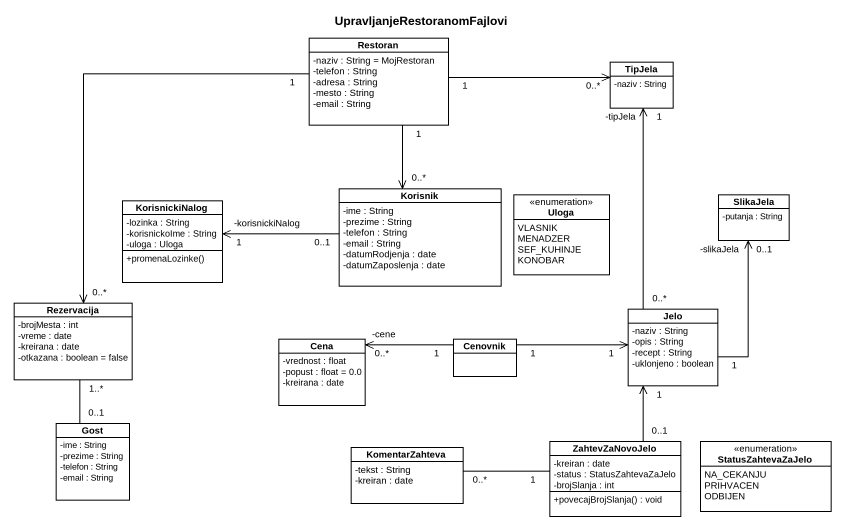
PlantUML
@startuml
title UpravljanjeRestoranomFajlovi
hide circle
hide empty members
skinparam classAttributeIconSize 0
class Restoran {
  -naziv : String = MojRestoran
  -telefon : String
  -adresa : String
  -mesto : String
  -email : String
}
class TipJela {
  -naziv : String
}
class KorisnickiNalog {
  -lozinka : String
  -korisnickoIme : String
  -uloga : Uloga
  +promenaLozinke()
}
class Korisnik {
  -ime : String
  -prezime : String
  -telefon : String
  -email : String
  -datumRodjenja : date
  -datumZaposlenja : date
}
enum Uloga {
  VLASNIK
  MENADZER
  SEF_KUHINJE
  KONOBAR
}
class SlikaJela {
  -putanja : String
}
class Rezervacija {
  -brojMesta : int
  -vreme : date
  -kreirana : date
  -otkazana : boolean = false
}
class Jelo {
  -naziv : String
  -opis : String
  -recept : String
  -uklonjeno : boolean
}
class Cena {
  -vrednost : float
  -popust : float = 0.0
  -kreirana : date
}
class Cenovnik
class Gost {
  -ime : String
  -prezime : String
  -telefon : String
  -email : String
}
class KomentarZahteva {
  -tekst : String
  -kreiran : date
}
class ZahtevZaNovoJelo {
  -kreiran : date
  -status : StatusZahtevaZaJelo
  -brojSlanja : int
  +povecajBrojSlanja() : void
}
enum StatusZahtevaZaJelo {
  NA_CEKANJU
  PRIHVACEN
  ODBIJEN
}
Restoran "1" -right-> "0..*" TipJela
KorisnickiNalog "1\n-korisnickiNalog" <-right- "0..1" Korisnik
Korisnik "0..*" <-up- "1" Restoran
SlikaJela "0..1\n-slikaJela" <-- "1" Jelo
Rezervacija "0..*" <-up- "1" Restoran
Rezervacija "1..*" -- "0..1" Gost
Jelo "0..*" -up-> "1\n-tipJela" TipJela
Cenovnik "1" -right-> "1" Jelo
Cenovnik "1" -left-> "0..*\n-cene" Cena
KomentarZahteva "0..*" -right- "1" ZahtevZaNovoJelo
ZahtevZaNovoJelo "0..1" -up-> "1" Jelo
@enduml
